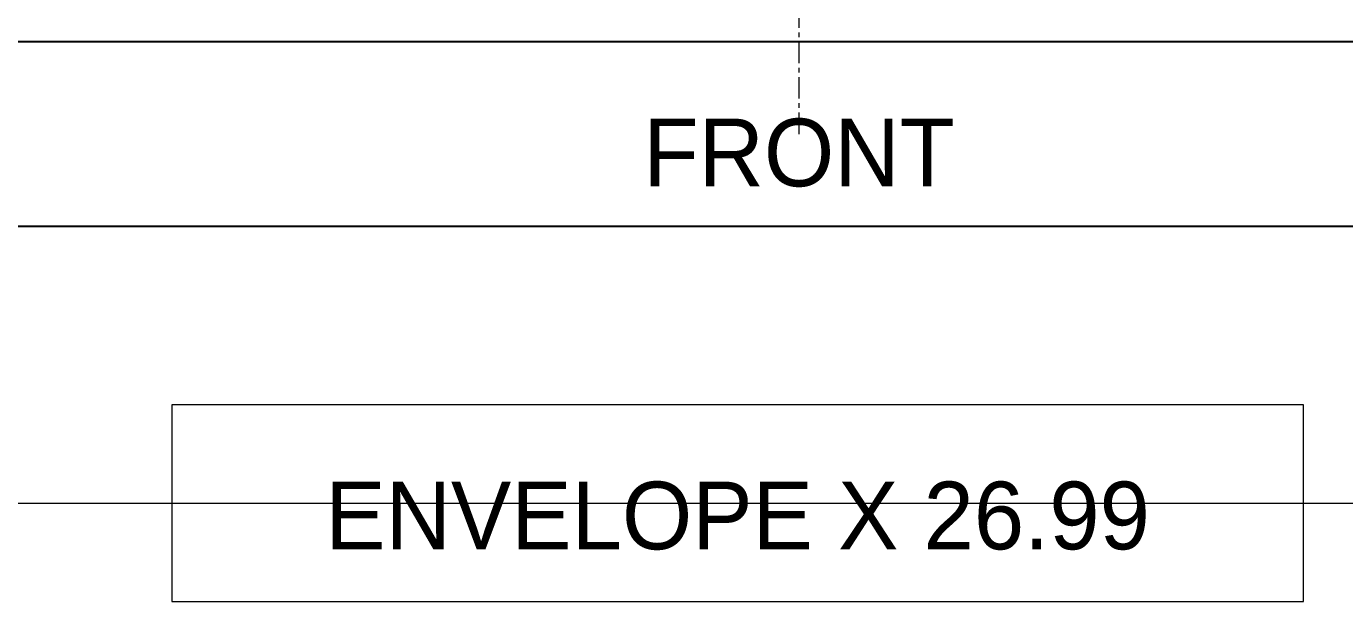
# Model space of a CAD drawing. Header units: millimetres. Extents: x 10 to 410, y 10 to 287.
# Drawn here: x 52.87 to 95.74, y 174.8 to 193.5 of the extents above; entities that cross this region are included whole.
import ezdxf
from ezdxf.enums import TextEntityAlignment as Align

# ---------------------------------------------------------------- set-up
doc = ezdxf.new("R2010")
doc.units = ezdxf.units.MM
doc.linetypes.add('CENTER', pattern=[1.15, 0.7, -0.15, 0.15, -0.15])
for name, color, linetype, lineweight in [('CENTER', 4, 'CENTER', 13), ('DIMENSION', 2, 'CONTINUOUS', 18), ('TITLE_BLOCK', 7, 'CONTINUOUS', 25)]:
    doc.layers.add(name, color=color, linetype=linetype, lineweight=lineweight)

msp = doc.modelspace()

# ---------------------------------------------------------------- linework, layer by layer
at = {"layer": 'CENTER'}
msp.add_line((78, 190), (78, 273), dxfattribs=at)
at = {"layer": 'DIMENSION'}
msp.add_line((20, 178), (132, 178), dxfattribs=at)
msp.add_lwpolyline([(57.6, 174.8), (94.4, 174.8), (94.4, 181.2), (57.6, 181.2)], close=True, dxfattribs=at)
at = {"layer": 'TITLE_BLOCK'}
msp.add_lwpolyline([(16, 187), (140, 187), (140, 193), (16, 193)], close=True, dxfattribs=at)

# ---------------------------------------------------------------- texts
at = {"layer": 'DIMENSION'}
msp.add_text('ENVELOPE X 26.99', height=2.2, dxfattribs=at).set_placement((76, 177.6), align=Align.MIDDLE_CENTER)
at = {"layer": 'TITLE_BLOCK'}
msp.add_text('FRONT', height=2.2, dxfattribs=at).set_placement((78, 189.4), align=Align.MIDDLE_CENTER)

doc.saveas('drawing.dxf')
